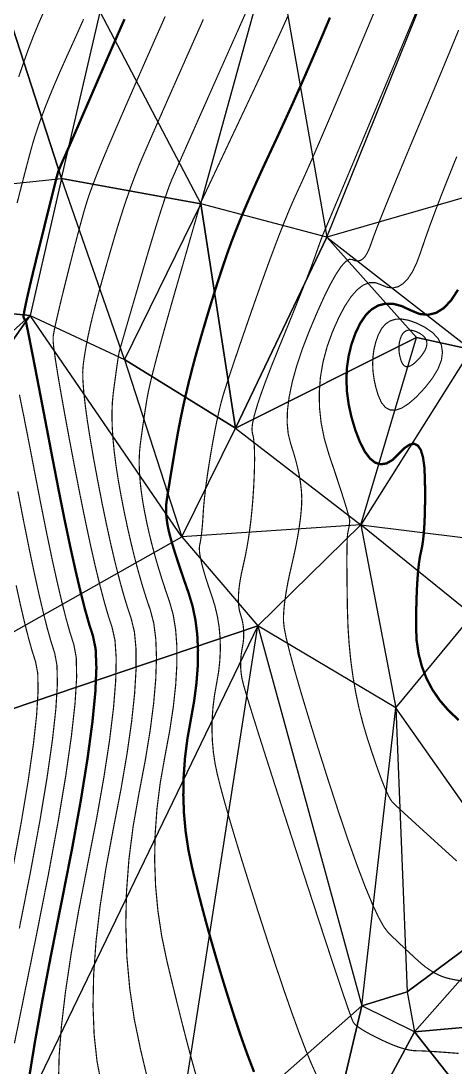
# Model space of a CAD drawing. Extents: x 1060 to 1934, y 610 to 1562.
# Drawn here: x 1134.9 to 1162.7, y 740.9 to 807.9 of the extents above; entities that cross this region are included whole.
import ezdxf

# ---------------------------------------------------------------- set-up
doc = ezdxf.new("R2010")
doc.units = 0
doc.header["$LTSCALE"] = 0.5
doc.header["$PDSIZE"] = 0.2
doc.linetypes.add('X3', pattern=[5, 4, -1])
for name, color, linetype in [('DGX', 2, 'CONTINUOUS'), ('DLSS', 4, 'CONTINUOUS'), ('SJW', 1, 'CONTINUOUS'), ('ZDH', 1, 'CONTINUOUS')]:
    doc.layers.add(name, color=color, linetype=linetype)

msp = doc.modelspace()

# ---------------------------------------------------------------- linework, layer by layer
at = {"layer": 'DGX', "linetype": 'Continuous', "const_width": 0.075, "flags": 128}
for points, elevation in [([(1143.049, 740.155), (1142.611, 741.992), (1142.201, 743.966), (1141.905, 745.965), (1141.722, 747.991), (1141.653, 750.044), (1141.696, 752.124), (1141.854, 754.229), (1142.125, 756.362), (1142.509, 758.521), (1142.906, 760.604), (1143.215, 762.508), (1143.437, 764.233), (1143.57, 765.78), (1143.616, 767.148), (1143.574, 768.337), (1143.444, 769.347), (1143.227, 770.179), (1142.969, 770.942), (1142.718, 771.746), (1142.474, 772.592), (1142.237, 773.48), (1142.008, 774.409), (1141.785, 775.379), (1141.57, 776.391), (1141.362, 777.445), (1141.175, 778.489), (1141.023, 779.471), (1140.906, 780.393), (1140.825, 781.254), (1140.779, 782.054), (1140.768, 782.792), (1140.792, 783.47), (1140.851, 784.086), (1140.925, 784.64), (1140.991, 785.13), (1141.049, 785.556), (1141.101, 785.918), (1141.145, 786.216), (1141.181, 786.449), (1141.211, 786.619), (1141.233, 786.724), (1141.272, 786.868), (1141.353, 787.153), (1141.475, 787.58), (1141.639, 788.147), (1141.844, 788.856), (1142.091, 789.705), (1142.38, 790.696), (1142.71, 791.828), (1143.046, 792.973), (1143.354, 794.002), (1143.632, 794.915), (1143.882, 795.712), (1144.103, 796.394), (1144.294, 796.96), (1144.457, 797.41), (1144.591, 797.745), (1144.747, 798.102), (1144.974, 798.62), (1145.273, 799.298), (1145.643, 800.137), (1146.086, 801.137), (1146.6, 802.298), (1147.186, 803.62), (1147.844, 805.102), (1148.499, 806.577), (1149.078, 807.878), (1149.579, 809.003)], 21.5), ([(1153.859, 740.411), (1153.535, 741.124), (1153.166, 742.02), (1152.752, 743.099), (1152.293, 744.361), (1151.789, 745.806), (1151.24, 747.434), (1150.646, 749.245), (1150.058, 751.072), (1149.526, 752.75), (1149.05, 754.276), (1148.63, 755.653), (1148.267, 756.879), (1147.959, 757.955), (1147.708, 758.88), (1147.513, 759.656), (1147.367, 760.359), (1147.26, 761.069), (1147.193, 761.787), (1147.167, 762.511), (1147.18, 763.242), (1147.233, 763.979), (1147.327, 764.724), (1147.46, 765.476), (1147.589, 766.224), (1147.67, 766.96), (1147.704, 767.683), (1147.689, 768.394), (1147.627, 769.092), (1147.516, 769.777), (1147.358, 770.45), (1147.152, 771.109), (1146.938, 771.732), (1146.758, 772.292), (1146.611, 772.79), (1146.498, 773.225), (1146.418, 773.598), (1146.371, 773.909), (1146.358, 774.157), (1146.378, 774.343), (1146.414, 774.511), (1146.447, 774.703), (1146.479, 774.92), (1146.508, 775.162), (1146.536, 775.429), (1146.561, 775.72), (1146.584, 776.036), (1146.605, 776.378), (1146.63, 776.746), (1146.665, 777.146), (1146.711, 777.576), (1146.766, 778.037), (1146.831, 778.528), (1146.906, 779.05), (1146.992, 779.602), (1147.087, 780.185), (1147.187, 780.765), (1147.285, 781.308), (1147.381, 781.815), (1147.476, 782.285), (1147.569, 782.718), (1147.661, 783.115), (1147.751, 783.474), (1147.839, 783.798), (1147.948, 784.16), (1148.1, 784.638), (1148.294, 785.231), (1148.531, 785.94), (1148.81, 786.764), (1149.132, 787.703), (1149.497, 788.757), (1149.904, 789.927), (1150.322, 791.111), (1150.717, 792.209), (1151.091, 793.22), (1151.442, 794.144), (1151.771, 794.981), (1152.077, 795.732), (1152.362, 796.396), (1152.624, 796.973), (1152.903, 797.577), (1153.237, 798.321), (1153.627, 799.207), (1154.071, 800.232), (1154.571, 801.398), (1155.126, 802.705), (1155.736, 804.152), (1156.401, 805.74), (1157.054, 807.302), (1157.627, 808.673)], 23), ([(1162.942, 741.804), (1162.138, 741.866), (1161.467, 741.913), (1160.932, 741.947), (1160.53, 741.966), (1160.263, 741.972), (1160.052, 741.981), (1159.819, 742.014), (1159.562, 742.071), (1159.284, 742.15), (1158.982, 742.253), (1158.658, 742.379), (1158.311, 742.528), (1157.942, 742.7), (1157.582, 742.879), (1157.262, 743.045), (1156.984, 743.201), (1156.746, 743.345), (1156.549, 743.477), (1156.393, 743.598), (1156.278, 743.707), (1156.204, 743.805), (1156.102, 744.051), (1155.903, 744.604), (1155.608, 745.464), (1155.217, 746.631), (1154.728, 748.105), (1154.144, 749.886), (1153.462, 751.975), (1152.684, 754.371), (1151.906, 756.777), (1151.223, 758.897), (1150.635, 760.732), (1150.143, 762.281), (1149.747, 763.543), (1149.446, 764.52), (1149.24, 765.211), (1149.13, 765.616), (1149.075, 765.879), (1149.035, 766.145), (1149.01, 766.413), (1149, 766.684), (1149.005, 766.958), (1149.025, 767.234), (1149.06, 767.512), (1149.11, 767.794), (1149.159, 768.074), (1149.189, 768.349), (1149.201, 768.62), (1149.196, 768.886), (1149.173, 769.147), (1149.131, 769.403), (1149.072, 769.655), (1148.995, 769.902), (1148.922, 770.165), (1148.876, 770.464), (1148.857, 770.8), (1148.864, 771.172), (1148.898, 771.581), (1148.959, 772.027), (1149.046, 772.508), (1149.161, 773.027), (1149.283, 773.574), (1149.394, 774.142), (1149.494, 774.732), (1149.583, 775.343), (1149.662, 775.976), (1149.729, 776.629), (1149.786, 777.304), (1149.831, 778), (1149.865, 778.674), (1149.886, 779.282), (1149.895, 779.824), (1149.891, 780.299), (1149.874, 780.709), (1149.845, 781.052), (1149.804, 781.33), (1149.75, 781.541), (1149.723, 781.781), (1149.762, 782.142), (1149.869, 782.626), (1150.042, 783.231), (1150.281, 783.959), (1150.588, 784.809), (1150.961, 785.781), (1151.4, 786.875), (1151.851, 787.978), (1152.257, 788.979), (1152.618, 789.877), (1152.935, 790.671), (1153.207, 791.363), (1153.434, 791.952), (1153.617, 792.437), (1153.755, 792.82), (1153.865, 793.134), (1153.964, 793.413), (1154.052, 793.658), (1154.128, 793.869), (1154.193, 794.045), (1154.247, 794.186), (1154.29, 794.294), (1154.322, 794.366), (1154.404, 794.555), (1154.596, 795.011), (1154.9, 795.732), (1155.315, 796.721), (1155.841, 797.976), (1156.478, 799.498), (1157.225, 801.286), (1158.084, 803.341), (1158.942, 805.393), (1159.685, 807.171), (1160.314, 808.676)], 23.5), ([(1134.7, 796.259), (1134.909, 797.08), (1135.104, 797.839), (1135.286, 798.539), (1135.455, 799.178), (1135.609, 799.756), (1135.774, 800.326), (1135.971, 800.941), (1136.201, 801.599), (1136.463, 802.302), (1136.759, 803.05), (1137.087, 803.841), (1137.447, 804.677), (1137.841, 805.557), (1138.238, 806.433), (1138.608, 807.258), (1138.952, 808.03)], 19.5), ([(1134.802, 804.332), (1135.105, 805.23), (1135.414, 806.093), (1135.731, 806.921), (1136.056, 807.713), (1136.388, 808.469)], 19), ([(1137.349, 740.036), (1137.39, 741.67), (1137.538, 743.574), (1137.794, 745.747), (1138.158, 748.19), (1138.629, 750.902), (1139.208, 753.885), (1139.787, 756.85), (1140.256, 759.51), (1140.616, 761.866), (1140.866, 763.918), (1141.008, 765.666), (1141.04, 767.109), (1140.963, 768.248), (1140.777, 769.083), (1140.529, 769.842), (1140.266, 770.753), (1139.987, 771.817), (1139.693, 773.033), (1139.384, 774.402), (1139.06, 775.923), (1138.72, 777.597), (1138.366, 779.424), (1138.027, 781.218), (1137.737, 782.794), (1137.494, 784.153), (1137.299, 785.294), (1137.153, 786.217), (1137.054, 786.923), (1137.004, 787.412), (1137.001, 787.682), (1137.033, 787.883), (1137.087, 788.162), (1137.163, 788.519), (1137.261, 788.954), (1137.381, 789.468), (1137.522, 790.059), (1137.686, 790.728), (1137.871, 791.475), (1138.062, 792.234), (1138.241, 792.94), (1138.408, 793.592), (1138.564, 794.19), (1138.709, 794.735), (1138.841, 795.226), (1138.963, 795.663), (1139.073, 796.047), (1139.193, 796.433), (1139.344, 796.877), (1139.527, 797.38), (1139.741, 797.941), (1139.986, 798.56), (1140.263, 799.238), (1140.572, 799.974), (1140.912, 800.768), (1141.268, 801.592), (1141.626, 802.418), (1141.987, 803.244), (1142.349, 804.072), (1142.712, 804.901), (1143.078, 805.732), (1143.445, 806.564), (1143.815, 807.397), (1144.172, 808.204)], 20.5), ([(1140.101, 739.785), (1139.809, 741.319), (1139.627, 743.001), (1139.556, 744.831), (1139.595, 746.809), (1139.745, 748.935), (1140.006, 751.21), (1140.377, 753.632), (1140.859, 756.203), (1141.346, 758.727), (1141.735, 761.009), (1142.026, 763.05), (1142.218, 764.849), (1142.312, 766.407), (1142.307, 767.723), (1142.204, 768.798), (1142.002, 769.631), (1141.749, 770.392), (1141.492, 771.25), (1141.231, 772.205), (1140.965, 773.256), (1140.696, 774.405), (1140.423, 775.651), (1140.145, 776.994), (1139.864, 778.434), (1139.601, 779.853), (1139.38, 781.133), (1139.2, 782.273), (1139.062, 783.274), (1138.966, 784.135), (1138.911, 784.858), (1138.898, 785.441), (1138.926, 785.884), (1138.979, 786.262), (1139.039, 786.646), (1139.106, 787.038), (1139.181, 787.436), (1139.263, 787.842), (1139.352, 788.254), (1139.448, 788.673), (1139.552, 789.1), (1139.667, 789.551), (1139.797, 790.047), (1139.941, 790.586), (1140.101, 791.169), (1140.276, 791.795), (1140.466, 792.465), (1140.671, 793.18), (1140.891, 793.937), (1141.119, 794.703), (1141.349, 795.439), (1141.579, 796.147), (1141.811, 796.827), (1142.044, 797.477), (1142.279, 798.099), (1142.514, 798.692), (1142.751, 799.256), (1143.011, 799.855), (1143.314, 800.551), (1143.662, 801.343), (1144.053, 802.233), (1144.488, 803.22), (1144.967, 804.304), (1145.49, 805.485), (1146.057, 806.763), (1146.614, 808.018)], 21), ([(1146.131, 740.454), (1145.878, 741.365), (1145.603, 742.397), (1145.306, 743.55), (1144.986, 744.824), (1144.644, 746.219), (1144.28, 747.735), (1143.95, 749.319), (1143.71, 750.918), (1143.559, 752.533), (1143.499, 754.163), (1143.529, 755.809), (1143.649, 757.47), (1143.859, 759.147), (1144.159, 760.839), (1144.466, 762.481), (1144.695, 764.007), (1144.847, 765.417), (1144.922, 766.711), (1144.92, 767.889), (1144.841, 768.951), (1144.685, 769.897), (1144.451, 770.727), (1144.188, 771.492), (1143.944, 772.243), (1143.717, 772.98), (1143.509, 773.703), (1143.32, 774.412), (1143.148, 775.107), (1142.995, 775.788), (1142.86, 776.455), (1142.746, 777.1), (1142.654, 777.716), (1142.584, 778.301), (1142.538, 778.856), (1142.514, 779.381), (1142.513, 779.877), (1142.534, 780.342), (1142.578, 780.777), (1142.633, 781.193), (1142.689, 781.599), (1142.745, 781.994), (1142.801, 782.381), (1142.858, 782.757), (1142.914, 783.124), (1142.971, 783.48), (1143.029, 783.827), (1143.107, 784.233), (1143.227, 784.766), (1143.388, 785.426), (1143.591, 786.213), (1143.836, 787.127), (1144.122, 788.168), (1144.45, 789.336), (1144.819, 790.631), (1145.186, 791.906), (1145.504, 793.014), (1145.774, 793.954), (1145.996, 794.727), (1146.17, 795.332), (1146.295, 795.77), (1146.373, 796.04), (1146.403, 796.143), (1146.408, 796.161), (1146.413, 796.178), (1146.417, 796.192), (1146.421, 796.204), (1146.424, 796.214), (1146.427, 796.223), (1146.429, 796.229), (1146.431, 796.233), (1146.433, 796.237), (1146.435, 796.244), (1146.439, 796.252), (1146.443, 796.262), (1146.449, 796.273), (1146.455, 796.287), (1146.462, 796.303), (1146.469, 796.32), (1146.52, 796.43), (1146.657, 796.72), (1146.879, 797.192), (1147.186, 797.845), (1147.578, 798.68), (1148.057, 799.695), (1148.62, 800.893), (1149.269, 802.271), (1149.933, 803.686), (1150.542, 804.991), (1151.095, 806.188), (1151.593, 807.276), (1152.036, 808.254)], 22), ([(1163.237, 746.427), (1162.748, 746.509), (1162.369, 746.586), (1162.101, 746.656), (1161.887, 746.732), (1161.674, 746.823), (1161.461, 746.929), (1161.248, 747.052), (1161.035, 747.19), (1160.823, 747.344), (1160.61, 747.513), (1160.397, 747.698), (1160.181, 747.895), (1159.959, 748.101), (1159.729, 748.314), (1159.492, 748.536), (1159.248, 748.767), (1158.997, 749.005), (1158.739, 749.252), (1158.475, 749.507), (1158.179, 749.887), (1157.829, 750.511), (1157.424, 751.379), (1156.965, 752.49), (1156.452, 753.844), (1155.883, 755.441), (1155.261, 757.282), (1154.583, 759.366), (1153.922, 761.454), (1153.349, 763.306), (1152.862, 764.924), (1152.464, 766.305), (1152.152, 767.452), (1151.928, 768.363), (1151.791, 769.038), (1151.742, 769.478), (1151.745, 769.817), (1151.766, 770.187), (1151.805, 770.589), (1151.862, 771.022), (1151.937, 771.488), (1152.029, 771.985), (1152.14, 772.514), (1152.268, 773.075), (1152.398, 773.641), (1152.514, 774.183), (1152.615, 774.701), (1152.702, 775.197), (1152.774, 775.669), (1152.832, 776.117), (1152.876, 776.543), (1152.905, 776.945), (1152.914, 777.348), (1152.894, 777.775), (1152.847, 778.227), (1152.773, 778.703), (1152.671, 779.205), (1152.541, 779.73), (1152.384, 780.281), (1152.199, 780.856), (1152.044, 781.483), (1151.976, 782.191), (1151.997, 782.979), (1152.106, 783.847), (1152.302, 784.796), (1152.586, 785.825), (1152.958, 786.934), (1153.417, 788.124), (1153.901, 789.27), (1154.344, 790.25), (1154.747, 791.063), (1155.109, 791.71), (1155.431, 792.191), (1155.713, 792.505), (1155.955, 792.653), (1156.156, 792.634), (1156.333, 792.56), (1156.502, 792.542), (1156.662, 792.581), (1156.813, 792.675), (1156.956, 792.827), (1157.09, 793.034), (1157.217, 793.297), (1157.334, 793.617), (1157.49, 794.061), (1157.73, 794.695), (1158.055, 795.521), (1158.465, 796.538), (1158.959, 797.747), (1159.538, 799.146), (1160.201, 800.736), (1160.95, 802.518), (1161.699, 804.304), (1162.365, 805.909), (1162.948, 807.331)], 24), ([(1162.833, 754.117), (1161.972, 754.9), (1161.21, 755.593), (1160.548, 756.196), (1159.986, 756.71), (1159.523, 757.133), (1159.161, 757.467), (1158.898, 757.71), (1158.736, 757.864), (1158.611, 758.024), (1158.464, 758.287), (1158.294, 758.652), (1158.101, 759.119), (1157.885, 759.689), (1157.646, 760.36), (1157.384, 761.135), (1157.099, 762.011), (1156.82, 762.951), (1156.575, 763.916), (1156.365, 764.905), (1156.19, 765.919), (1156.049, 766.957), (1155.943, 768.02), (1155.871, 769.108), (1155.834, 770.22), (1155.817, 771.281), (1155.806, 772.215), (1155.8, 773.022), (1155.801, 773.703), (1155.807, 774.256), (1155.818, 774.683), (1155.836, 774.982), (1155.859, 775.155), (1155.883, 775.262), (1155.905, 775.365), (1155.925, 775.464), (1155.941, 775.558), (1155.955, 775.647), (1155.966, 775.732), (1155.974, 775.813), (1155.98, 775.889), (1155.962, 776.021), (1155.903, 776.268), (1155.8, 776.63), (1155.655, 777.107), (1155.467, 777.7), (1155.236, 778.408), (1154.963, 779.232), (1154.647, 780.17), (1154.356, 781.165), (1154.156, 782.155), (1154.048, 783.142), (1154.031, 784.126), (1154.106, 785.105), (1154.273, 786.081), (1154.531, 787.053), (1154.881, 788.021), (1155.276, 788.913), (1155.67, 789.658), (1156.063, 790.254), (1156.454, 790.702), (1156.845, 791.003), (1157.234, 791.155), (1157.622, 791.16), (1158.008, 791.016), (1158.385, 790.858), (1158.744, 790.821), (1159.085, 790.903), (1159.408, 791.105), (1159.713, 791.427), (1159.999, 791.868), (1160.268, 792.43), (1160.519, 793.112), (1160.784, 793.9), (1161.097, 794.78), (1161.458, 795.753), (1161.867, 796.819), (1162.324, 797.977), (1162.829, 799.228)], 24.5), ([(1134.528, 742.449), (1135.189, 745.708), (1135.952, 749.466), (1136.701, 753.262), (1137.321, 756.635), (1137.812, 759.585), (1138.173, 762.112), (1138.406, 764.215), (1138.509, 765.896), (1138.483, 767.153), (1138.328, 767.988), (1138.098, 768.702), (1137.844, 769.601), (1137.569, 770.684), (1137.271, 771.951), (1136.95, 773.402), (1136.607, 775.037), (1136.242, 776.856), (1135.854, 778.859), (1135.476, 780.825), (1135.141, 782.533), (1134.848, 783.982)], 19.5), ([(1134.841, 749.806), (1135.554, 753.42), (1136.145, 756.631), (1136.612, 759.44), (1136.956, 761.845), (1137.177, 763.848), (1137.276, 765.448), (1137.251, 766.645), (1137.104, 767.44), (1136.884, 768.12), (1136.643, 768.976), (1136.381, 770.007), (1136.097, 771.213), (1135.792, 772.595), (1135.465, 774.151), (1135.117, 775.883), (1134.748, 777.79)], 19), ([(1134.408, 753.577), (1134.968, 756.627), (1135.412, 759.294), (1135.739, 761.579), (1135.949, 763.481), (1136.042, 765.001), (1136.019, 766.138), (1135.879, 766.892), (1135.67, 767.538), (1135.442, 768.351), (1135.192, 769.33), (1134.923, 770.476), (1134.633, 771.788)], 18.5)]:
    msp.add_lwpolyline(points, dxfattribs=dict(at, elevation=elevation))
at = {"layer": 'DGX', "color": 3, "linetype": 'Continuous', "const_width": 0.15, "flags": 128}
for points, elevation in [([(1135.481, 740.338), (1135.843, 742.558), (1136.31, 745.17), (1136.882, 748.172), (1137.558, 751.566), (1138.227, 754.972), (1138.776, 758.011), (1139.205, 760.683), (1139.514, 762.988), (1139.704, 764.925), (1139.773, 766.496), (1139.723, 767.699), (1139.553, 768.535), (1139.311, 769.284), (1139.046, 770.226), (1138.757, 771.361), (1138.445, 772.689), (1138.109, 774.209), (1137.749, 775.922), (1137.366, 777.829), (1136.96, 779.928), (1136.567, 781.986), (1136.225, 783.771), (1135.934, 785.282), (1135.694, 786.519), (1135.504, 787.483), (1135.366, 788.173), (1135.278, 788.589), (1135.241, 788.732), (1135.23, 788.74), (1135.217, 788.753), (1135.203, 788.77), (1135.188, 788.792), (1135.172, 788.82), (1135.155, 788.851), (1135.137, 788.888), (1135.118, 788.929), (1135.117, 789.038), (1135.152, 789.277), (1135.223, 789.647), (1135.33, 790.146), (1135.473, 790.776), (1135.652, 791.537), (1135.868, 792.427), (1136.119, 793.448), (1136.373, 794.47), (1136.596, 795.367), (1136.788, 796.136), (1136.948, 796.779), (1137.077, 797.296), (1137.175, 797.686), (1137.242, 797.95), (1137.278, 798.087), (1137.301, 798.168), (1137.333, 798.261), (1137.371, 798.366), (1137.417, 798.484), (1137.471, 798.615), (1137.532, 798.759), (1137.6, 798.915), (1137.676, 799.084), (1137.774, 799.302), (1137.908, 799.606), (1138.079, 799.995), (1138.286, 800.47), (1138.53, 801.031), (1138.81, 801.677), (1139.127, 802.409), (1139.48, 803.226), (1139.838, 804.054), (1140.168, 804.817), (1140.471, 805.515), (1140.746, 806.148), (1140.994, 806.716), (1141.214, 807.219), (1141.407, 807.658), (1141.572, 808.031)], 20), ([(1149.858, 740.617), (1149.435, 741.725), (1149.019, 742.893), (1148.609, 744.119), (1148.21, 745.368), (1147.829, 746.602), (1147.464, 747.821), (1147.117, 749.025), (1146.786, 750.215), (1146.473, 751.39), (1146.176, 752.55), (1145.897, 753.695), (1145.658, 754.839), (1145.485, 755.994), (1145.376, 757.16), (1145.333, 758.337), (1145.355, 759.525), (1145.441, 760.725), (1145.593, 761.935), (1145.81, 763.157), (1146.025, 764.358), (1146.175, 765.506), (1146.258, 766.6), (1146.274, 767.641), (1146.225, 768.629), (1146.108, 769.564), (1145.925, 770.446), (1145.676, 771.274), (1145.408, 772.041), (1145.17, 772.739), (1144.961, 773.367), (1144.781, 773.926), (1144.631, 774.415), (1144.511, 774.835), (1144.42, 775.185), (1144.358, 775.466), (1144.315, 775.706), (1144.281, 775.935), (1144.255, 776.154), (1144.238, 776.36), (1144.229, 776.556), (1144.229, 776.741), (1144.237, 776.914), (1144.253, 777.076), (1144.28, 777.272), (1144.321, 777.544), (1144.376, 777.893), (1144.445, 778.319), (1144.527, 778.823), (1144.622, 779.403), (1144.732, 780.061), (1144.855, 780.795), (1144.991, 781.573), (1145.142, 782.359), (1145.308, 783.155), (1145.487, 783.959), (1145.68, 784.773), (1145.888, 785.596), (1146.109, 786.428), (1146.345, 787.268), (1146.586, 788.099), (1146.823, 788.9), (1147.056, 789.672), (1147.286, 790.414), (1147.512, 791.127), (1147.735, 791.811), (1147.953, 792.465), (1148.168, 793.09), (1148.398, 793.725), (1148.66, 794.411), (1148.956, 795.146), (1149.284, 795.932), (1149.645, 796.769), (1150.039, 797.655), (1150.466, 798.592), (1150.926, 799.579), (1151.403, 800.599), (1151.878, 801.632), (1152.353, 802.681), (1152.827, 803.743), (1153.301, 804.82), (1153.774, 805.912), (1154.246, 807.018), (1154.717, 808.138)], 22.5), ([(1162.951, 763.151), (1162.308, 763.754), (1161.751, 764.398), (1161.28, 765.084), (1160.896, 765.81), (1160.599, 766.578), (1160.387, 767.387), (1160.263, 768.237), (1160.224, 769.128), (1160.233, 770.001), (1160.251, 770.797), (1160.278, 771.516), (1160.314, 772.157), (1160.359, 772.721), (1160.412, 773.208), (1160.475, 773.618), (1160.547, 773.95), (1160.617, 774.28), (1160.676, 774.681), (1160.724, 775.154), (1160.761, 775.699), (1160.786, 776.315), (1160.799, 777.003), (1160.802, 777.763), (1160.793, 778.594), (1160.754, 779.377), (1160.666, 779.994), (1160.529, 780.444), (1160.343, 780.727), (1160.109, 780.843), (1159.826, 780.792), (1159.494, 780.574), (1159.113, 780.19), (1158.715, 779.804), (1158.332, 779.583), (1157.963, 779.526), (1157.609, 779.634), (1157.27, 779.907), (1156.946, 780.344), (1156.637, 780.946), (1156.342, 781.712), (1156.091, 782.551), (1155.912, 783.373), (1155.804, 784.176), (1155.768, 784.961), (1155.805, 785.727), (1155.913, 786.476), (1156.093, 787.206), (1156.345, 787.918), (1156.652, 788.556), (1156.996, 789.065), (1157.379, 789.444), (1157.8, 789.694), (1158.258, 789.814), (1158.754, 789.805), (1159.288, 789.666), (1159.86, 789.398), (1160.438, 789.157), (1160.987, 789.099), (1161.509, 789.225), (1162.003, 789.534), (1162.47, 790.027), (1162.908, 790.703)], 25)]:
    msp.add_lwpolyline(points, dxfattribs=dict(at, elevation=elevation))
at = {"layer": 'DGX', "linetype": 'Continuous', "const_width": 0.075, "flags": 128}
for points in [[(1160.787, 788.302), (1160.247, 788.572), (1159.754, 788.749), (1159.31, 788.83), (1158.913, 788.816), (1158.565, 788.708), (1158.265, 788.505), (1158.013, 788.208), (1157.809, 787.815), (1157.651, 787.37), (1157.538, 786.913), (1157.471, 786.445), (1157.448, 785.966), (1157.47, 785.475), (1157.538, 784.972), (1157.65, 784.459), (1157.807, 783.934), (1158.011, 783.477), (1158.263, 783.168), (1158.563, 783.007), (1158.911, 782.994), (1159.307, 783.128), (1159.752, 783.411), (1160.245, 783.841), (1160.786, 784.42), (1161.28, 785.051), (1161.633, 785.641), (1161.845, 786.189), (1161.916, 786.695), (1161.846, 787.159), (1161.634, 787.582), (1161.281, 787.963)], [(1160.467, 787.908), (1160.25, 788.016), (1160.053, 788.087), (1159.875, 788.12), (1159.716, 788.114), (1159.576, 788.071), (1159.455, 787.99), (1159.354, 787.87), (1159.272, 787.713), (1159.209, 787.534), (1159.164, 787.351), (1159.137, 787.163), (1159.128, 786.971), (1159.137, 786.774), (1159.164, 786.572), (1159.209, 786.366), (1159.272, 786.155), (1159.353, 785.972), (1159.454, 785.848), (1159.575, 785.784), (1159.715, 785.778), (1159.874, 785.832), (1160.052, 785.946), (1160.25, 786.118), (1160.467, 786.35), (1160.665, 786.604), (1160.807, 786.84), (1160.892, 787.06), (1160.92, 787.263), (1160.892, 787.449), (1160.807, 787.619), (1160.666, 787.772)]]:
    msp.add_lwpolyline(points, close=True, dxfattribs=at)
at = {"layer": 'DLSS', "linetype": 'X3', "const_width": 0.15, "flags": 128}
msp.add_lwpolyline([(1185.176, 671.328, -0.050437), (1172.952, 668.031, -0.052087), (1160.712, 667.314, -0.025921), (1151.326, 668.231, -0.057906), (1147.24, 669.339, -0.19818), (1140.074, 676.791, -0.197828), (1141.516, 689.588, -0.015347), (1142.696, 691.818, 0.022075), (1143.495, 693.38, 0.044953), (1147.166, 703.287, 0.076543), (1147.491, 705.802, 0.003162), (1147.522, 707.472, 0.116902), (1145.729, 713.64, -0.045927), (1144.13, 719.431, -0.041342), (1143.42, 723.123, -0.115075), (1143.506, 724.473, -0.116619), (1146.329, 729.344, -0.058173), (1157.852, 736.357, 0.008521), (1172.507, 744.304, 0.050625), (1195.058, 765.782, 0.106324), (1215.863, 803.724, -0.072402), (1222.557, 814.799, 0.061923), (1222.792, 815.333, 0.015673), (1223.541, 818.156, 0.001676), (1229.625, 844.775, 0.003186), (1232.764, 859.153, -0.007394), (1234.169, 865.336, -0.058228), (1235.307, 868.411, -0.010535), (1243.839, 884.334, -0.018571), (1245.435, 886.936, -0.008908), (1249.053, 892.168)], format="xyb", dxfattribs=at)
at = {"layer": 'SJW', "linetype": 'Continuous'}
for points in [[(1129.813, 821.643, 16.738), (1093.358, 793.206, 9.947), (1137.538, 797.827, 20.078)], [(1129.813, 821.643, 16.738), (1137.538, 797.827, 20.078), (1140.02, 808.47, 19.654)], [(1140.02, 808.47, 19.654), (1146.453, 796.215, 22.006), (1151.138, 813.237, 21.437)], [(1151.138, 813.237, 21.437), (1154.519, 794.064, 23.558), (1146.453, 796.215, 22.006)], [(1161.773, 812.091, 23.506), (1151.138, 813.237, 21.437), (1154.519, 794.064, 23.558)], [(1161.773, 812.091, 23.506), (1175.371, 800.093, 26.378), (1154.519, 794.064, 23.558)], [(1137.538, 797.827, 20.078), (1140.02, 808.47, 19.654), (1146.453, 796.215, 22.006)], [(1175.371, 800.093, 26.378), (1154.519, 794.064, 23.558), (1163.758, 786.872, 25.287)], [(1093.358, 793.206, 9.947), (1137.538, 797.827, 20.078), (1135.53, 789.056, 20.118)], [(1137.538, 797.827, 20.078), (1135.53, 789.056, 20.118), (1141.579, 786.235, 21.603)], [(1137.538, 797.827, 20.078), (1146.453, 796.215, 22.006), (1141.579, 786.235, 21.603)], [(1146.453, 796.215, 22.006), (1141.579, 786.235, 21.603), (1148.682, 781.84, 23.282)], [(1154.519, 794.064, 23.558), (1146.453, 796.215, 22.006), (1148.682, 781.84, 23.282)], [(1154.519, 794.064, 23.558), (1148.682, 781.84, 23.282), (1160.253, 787.644, 26.335)], [(1154.519, 794.064, 23.558), (1163.758, 786.872, 25.287), (1160.253, 787.644, 26.335)], [(1093.358, 793.206, 9.947), (1135.53, 789.056, 20.118), (1104.248, 760.812, 9.067)], [(1135.53, 789.056, 20.118), (1104.248, 760.812, 9.067), (1112.766, 756.553, 9.063)], [(1135.53, 789.056, 20.118), (1112.766, 756.553, 9.063), (1145.248, 774.878, 22.797)], [(1135.53, 789.056, 20.118), (1141.579, 786.235, 21.603), (1145.248, 774.878, 22.797)], [(1156.699, 775.642, 24.617), (1160.253, 787.644, 26.335), (1148.682, 781.84, 23.282)], [(1163.758, 786.872, 25.287), (1156.699, 775.642, 24.617), (1160.253, 787.644, 26.335)], [(1170.251, 773.958, 25.867), (1163.758, 786.872, 25.287), (1156.699, 775.642, 24.617)], [(1141.579, 786.235, 21.603), (1145.248, 774.878, 22.797), (1148.682, 781.84, 23.282)], [(1145.248, 774.878, 22.797), (1148.682, 781.84, 23.282), (1156.699, 775.642, 24.617)], [(1145.248, 774.878, 22.797), (1150.097, 769.18, 23.799), (1156.699, 775.642, 24.617)], [(1156.699, 775.642, 24.617), (1158.925, 763.932, 24.863), (1150.097, 769.18, 23.799)], [(1170.251, 773.958, 25.867), (1163.832, 769.87, 25.388), (1156.699, 775.642, 24.617)], [(1163.832, 769.87, 25.388), (1156.699, 775.642, 24.617), (1158.925, 763.932, 24.863)], [(1112.766, 756.553, 9.063), (1145.248, 774.878, 22.797), (1150.097, 769.18, 23.799)], [(1163.832, 769.87, 25.388), (1167.589, 751.629, 24.606), (1158.925, 763.932, 24.863)], [(1112.766, 756.553, 9.063), (1150.097, 769.18, 23.799), (1132.776, 733.345, 19.541)], [(1150.097, 769.18, 23.799), (1132.776, 733.345, 19.541), (1144.651, 734.165, 21.529)], [(1150.097, 769.18, 23.799), (1156.754, 744.849, 23.633), (1144.651, 734.165, 21.529)], [(1158.925, 763.932, 24.863), (1150.097, 769.18, 23.799), (1156.754, 744.849, 23.633)], [(1158.925, 763.932, 24.863), (1159.657, 745.747, 23.848), (1156.754, 744.849, 23.633)], [(1167.589, 751.629, 24.606), (1158.925, 763.932, 24.863), (1159.657, 745.747, 23.848)], [(1167.589, 751.629, 24.606), (1159.657, 745.747, 23.848), (1160.116, 743.176, 23.629)], [(1172.507, 744.304, 23.885), (1167.589, 751.629, 24.606), (1160.116, 743.176, 23.629)], [(1159.657, 745.747, 23.848), (1160.116, 743.176, 23.629), (1156.754, 744.849, 23.633)], [(1156.754, 744.849, 23.633), (1144.651, 734.165, 21.529), (1153.398, 730.682, 22.299)], [(1160.116, 743.176, 23.629), (1156.754, 744.849, 23.633), (1153.398, 730.682, 22.299)], [(1168.142, 733.025, 22.535), (1172.507, 744.304, 23.885), (1160.116, 743.176, 23.629)], [(1168.142, 733.025, 22.535), (1160.116, 743.176, 23.629), (1153.398, 730.682, 22.299)]]:
    msp.add_polyline3d(points, close=True, dxfattribs=at)
at = {"layer": 'ZDH', "linetype": 'Continuous'}
for p in [(1137.538, 797.827, 20.078), (1137.538, 797.827, 20.078), (1146.453, 796.215, 22.006), (1146.453, 796.215, 22.006), (1154.519, 794.064, 23.558), (1154.519, 794.064, 23.558), (1135.53, 789.056, 20.118), (1135.53, 789.056, 20.118), (1160.253, 787.644, 26.335), (1141.579, 786.235, 21.603), (1141.579, 786.235, 21.603), (1148.682, 781.84, 23.282), (1148.682, 781.84, 23.282), (1156.699, 775.642, 24.617), (1145.248, 774.878, 22.797), (1145.248, 774.878, 22.797), (1150.097, 769.18, 23.799), (1150.097, 769.18, 23.799), (1158.925, 763.932, 24.863), (1159.657, 745.747, 23.848), (1156.754, 744.849, 23.633), (1160.116, 743.176, 23.629)]:
    msp.add_point(p, dxfattribs=at)

doc.saveas('drawing.dxf')
